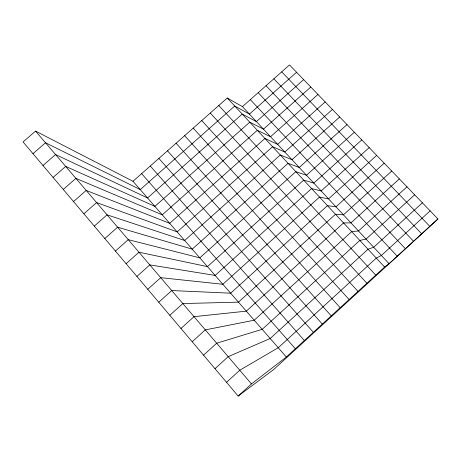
<?xml version="1.0" encoding="UTF-8"?>
<svg xmlns="http://www.w3.org/2000/svg" width="461" height="461" viewBox="0 0 461 461"><rect width="100%" height="100%" fill="white"/><g stroke="black" fill="none" stroke-linecap="round" stroke-linejoin="round"><path stroke-width="0.69" d="M437.95 218.963L273.822 369.422L238.181 396.062L23.05 141.948L35.532 131.091L132.993 181.282L286.339 357.021L384.595 267.034L389.072 263.732L437.95 218.963L289.52 64.938L242.44 106.624L227.267 98.014L132.993 181.282M238.181 396.062L251.458 383.915L286.339 357.021M422.385 202.811L373.692 247.252L368.034 249.24L270.186 338.512L228.183 356.664L214.993 368.673M226.535 382.307L239.772 370.229L278.242 347.738L376.291 258.114L381.362 255.469L430.148 210.861M406.988 186.832L358.479 230.949L351.662 231.653L254.224 320.216L205.312 329.88L192.202 341.751M414.664 194.796L366.063 239.08L359.822 240.423L262.182 329.338L216.699 343.215L203.549 355.154M391.752 171.025L343.428 214.826L335.481 214.273L238.452 302.139L182.827 303.557L169.798 315.289M399.347 178.908L350.93 222.865L343.549 222.94L246.318 311.152L194.023 316.661L180.954 328.463M376.683 155.386L328.537 198.87L319.49 197.089L222.859 284.27L160.722 277.672L147.774 289.272M384.197 163.182L335.96 206.828L327.466 205.658L230.633 293.179L171.728 290.557L158.74 302.226M361.77 139.908L313.808 183.086L303.678 180.107L207.45 266.608L138.986 252.219L126.118 263.686M369.203 147.624L321.15 190.958L311.561 188.572L215.131 275.413L149.808 264.891L136.9 276.427M347.018 124.597L299.229 167.47L288.05 163.315L192.214 249.147L117.607 227.192L104.82 238.533M354.371 132.232L306.496 175.255L295.841 171.682L199.809 257.855L128.25 239.657L115.423 251.061M332.416 109.447L284.812 152.021L272.595 146.713L177.157 231.889L96.585 202.575L83.873 213.789M339.694 117.002L292.003 159.725L280.3 154.988L184.665 240.498L107.05 214.832L94.303 226.109M317.969 94.453L270.538 136.727L257.319 130.296L162.266 214.832L75.904 178.361L63.266 189.448M325.172 101.933L277.655 144.351L264.937 138.479L169.688 223.337L86.201 190.416L73.529 201.572M303.666 79.62L256.414 121.595L242.209 114.063L147.549 197.959L55.556 154.533L42.994 165.505M310.8 87.02L263.462 129.143L249.741 122.159L154.89 206.372L65.687 166.398L53.09 177.427M296.573 72.256L249.413 114.092L234.718 106.018L140.253 189.598L45.506 142.766L32.985 153.68M281.706 71.853L429.836 226.391M273.874 78.785L421.711 233.831M266.037 85.729L413.575 241.287M258.183 92.684L405.421 248.756M250.317 99.645L397.255 256.235M242.44 106.624L389.072 263.732M227.267 98.014L384.595 267.034M218.773 105.517L375.75 275.142M210.262 113.031L366.881 283.261M201.739 120.563L358.001 291.392M193.199 128.106L349.104 299.541M184.642 135.661L340.189 307.706M176.073 143.233L331.257 315.889M167.487 150.816L322.308 324.083M158.889 158.411L313.342 332.295M150.274 166.018L304.358 340.523M141.642 173.641L295.357 348.764M35.532 131.091L251.458 383.915"/></g></svg>
